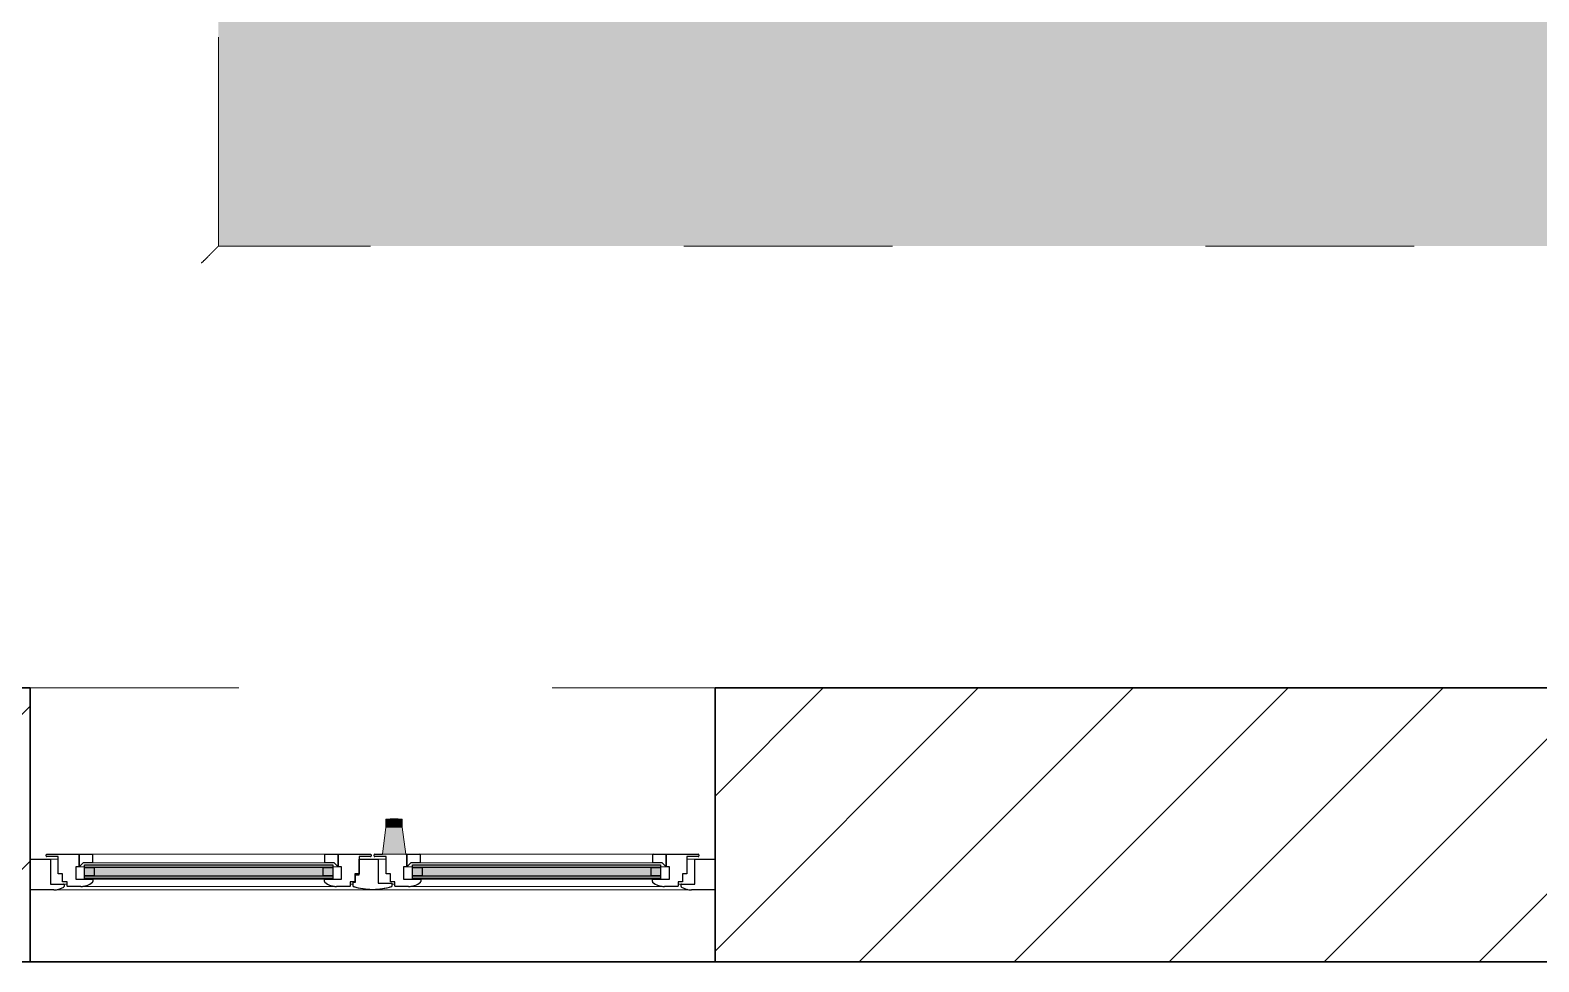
# Model space of a CAD drawing. Header units: millimetres. Extents: x 1680 to 166026, y 35966 to 91121.
# Drawn here: x 99579 to 101781, y 45499 to 46859 of the extents above; entities that cross this region are included whole.
import ezdxf

# ---------------------------------------------------------------- set-up
doc = ezdxf.new("R2010")
doc.units = ezdxf.units.MM
doc.linetypes.add('IMPORT-ACAD_ISO03W100', pattern=[762, 304.8, -457.2])
for name, color, linetype, lineweight in [('A-AREA-PATT', 32, 'Continuous', 18), ('A-GENM', 13, 'Continuous', 18), ('A-GLAZ', 151, 'Continuous', 18), ('A-WALL', 255, 'Continuous', 18), ('A-WALL-PATT', 111, 'Continuous', 50)]:
    doc.layers.add(name, color=color, linetype=linetype, lineweight=lineweight)

# ---------------------------------------------------------------- blocks, each defined once
blk = doc.blocks.new('Windows_Opening-Hinge_Strugal_S46_Two-Leaf_INT - 1000x2000-224621-mebel yerləşmə planı')
at = {"layer": 'A-GLAZ'}
for points in [[(42.5, -3.3), (43.3, -3.3), (43, 8.2), (19.5, 8.2), (19.9, -3.3), (42, -3.3)], [(27, 8.2), (27, 8.5), (26.2, 8.2)], [(18.6, -43), (48.4, -43), (42.5, -3.3), (19.9, -3.3), (18.8, -12), (17.7, -17.5), (14.4, -43), (18.1, -43)], [(-149.3, -74.5), (-72.2, -74.5), (-72.2, -62.5), (-406.5, -62.5), (-406.5, -74.5), (-163.5, -74.5)], [(72.2, -74.5), (406.5, -74.5), (406.5, -62.5), (72.2, -62.5)]]:
    blk.add_hatch(color=256, dxfattribs=at).paths.add_polyline_path(points, flags=0)
h = blk.add_hatch(color=256, dxfattribs=at)
h.paths.add_polyline_path([(-163.5, -78.5), (-58.2, -78.5), (-58.2, -74.5), (-420.5, -74.5), (-420.5, -78.5), (-406.5, -78.5)], flags=0)
h.paths.add_polyline_path([(-229.1, -62.5), (-58.2, -62.5), (-58.2, -58.5), (-420.5, -58.5), (-420.5, -62.5), (-306.7, -62.5)], flags=0)
h = blk.add_hatch(color=256, dxfattribs=at)
h.paths.add_polyline_path([(-58.2, -74.5), (-58.2, -62.5), (-72.2, -62.5), (-72.2, -74.5)], flags=0)
h.paths.add_polyline_path([(-406.5, -74.5), (-406.5, -62.5), (-420.5, -62.5), (-420.5, -74.5)], flags=0)
h = blk.add_hatch(color=256, dxfattribs=at)
h.paths.add_polyline_path([(420.5, -78.5), (420.5, -74.5), (58.2, -74.5), (58.2, -78.5), (406.5, -78.5)], flags=0)
h.paths.add_polyline_path([(406.5, -62.5), (420.5, -62.5), (420.5, -58.5), (58.2, -58.5), (58.2, -62.5), (314.3, -62.5)], flags=0)
h = blk.add_hatch(color=256, dxfattribs=at)
h.paths.add_polyline_path([(420.5, -74.5), (420.5, -62.5), (406.5, -62.5), (406.5, -74.5)], flags=0)
h.paths.add_polyline_path([(58.2, -74.5), (72.2, -74.5), (72.2, -62.5), (58.2, -62.5)], flags=0)
for p, q in [((19.5, 8.2), (19.5, -3.3)), ((27, 8.5), (25.6, 8.5)), ((25.6, 8.5), (26.9, 8.5)), ((26.2, 8.5), (25.6, 8.5)), ((27, 8.5), (26.2, 8.5)), ((26.9, 8.5), (26.9, 8.5)), ((37.3, 8.5), (27, 8.5)), ((43.3, -3.3), (43.3, 8.2)), ((14.4, -43), (19.5, -3.3)), ((43.3, -3.3), (48.4, -43)), ((-68.7, -43), (-410, -43)), ((48.4, -43), (14.4, -43)), ((410, -43), (68.7, -43)), ((-459, -50), (-470.5, -50)), ((-428.5, -61.2), (-420.5, -61.2)), ((-420.5, -61.2), (-428.5, -61.2)), ((-69.7, -55.5), (-409, -55.5)), ((-58.2, -61.2), (-50.2, -61.2)), ((-50.2, -61.2), (-58.2, -61.2)), ((19.7, -50), (8.2, -50)), ((58.2, -61.2), (50.2, -61.2)), ((58.2, -61.2), (50.2, -61.2)), ((409, -55.5), (69.7, -55.5)), ((428.5, -61.2), (420.5, -61.2)), ((428.5, -61.2), (420.5, -61.2)), ((470.5, -50), (459, -50)), ((-446, -86.5), (-451.5, -86.5)), ((-69.2, -79.5), (-409.5, -79.5)), ((-28.2, -86.5), (-32.7, -86.5)), ((32.7, -86.5), (28.2, -86.5)), ((409.5, -79.5), (69.2, -79.5)), ((451.5, -86.5), (446, -86.5)), ((-465.4, -95), (465.4, -95)), ((-426.1, -90), (-52.6, -90)), ((52.6, -90), (426.1, -90))]:
    blk.add_line(p, q, dxfattribs=at)
at = {"layer": 'A-GLAZ', "lineweight": 25}
for p, q in [((-476.5, -45.5), (-476.5, -44)), ((-475.5, -43), (-428.5, -43)), ((-428.5, -43), (-410, -43)), ((-428.5, -61.2), (-428.5, -43)), ((-428.5, -43), (-428.5, -61.2)), ((-409, -44), (-409, -55.5)), ((-69.7, -55.5), (-69.7, -44)), ((-68.7, -43), (-50.2, -43)), ((-50.2, -43), (-50.2, -61.2)), ((-50.2, -43), (-3.2, -43)), ((-50.2, -61.2), (-50.2, -43)), ((-2.2, -44), (-2.2, -45.5)), ((2.2, -45.5), (2.2, -44)), ((3.2, -43), (14.4, -43)), ((48.4, -43), (50.2, -43)), ((50.2, -61.2), (50.2, -43)), ((50.2, -43), (68.7, -43)), ((50.2, -43), (50.2, -61.2)), ((69.7, -44), (69.7, -55.5)), ((409, -55.5), (409, -44)), ((410, -43), (428.5, -43)), ((428.5, -43), (428.5, -61.2)), ((428.5, -43), (475.5, -43)), ((428.5, -61.2), (428.5, -43)), ((476.5, -44), (476.5, -45.5)), ((-500, -50), (-470.5, -50)), ((-459, -46.5), (-475.5, -46.5)), ((-470.5, -50), (-470.5, -86.5)), ((-459, -71.5), (-459, -46.5)), ((-433.5, -61.2), (-433.5, -79.5)), ((-428.5, -61.2), (-433.5, -61.2)), ((-422.8, -55.5), (-428.5, -61.2)), ((-409, -55.5), (-422.8, -55.5)), ((-420.5, -58.5), (-58.2, -58.5)), ((-420.5, -62.5), (-420.5, -58.5)), ((-58.2, -62.5), (-420.5, -62.5)), ((-420.5, -62.5), (-406.5, -62.5)), ((-420.5, -74.5), (-420.5, -62.5)), ((-406.5, -62.5), (-406.5, -74.5)), ((-72.2, -62.5), (-58.2, -62.5)), ((-72.2, -74.5), (-72.2, -62.5)), ((-55.9, -55.5), (-69.7, -55.5)), ((-58.2, -58.5), (-58.2, -62.5)), ((-58.2, -62.5), (-58.2, -74.5)), ((-50.2, -61.2), (-55.9, -55.5)), ((-45.2, -61.2), (-50.2, -61.2)), ((-45.2, -79.5), (-45.2, -61.2)), ((-19.7, -46.5), (-19.7, -71.5)), ((-3.2, -46.5), (-19.7, -46.5)), ((-19.7, -50), (8.2, -50)), ((-19.7, -73.1), (-19.7, -50)), ((19.7, -46.5), (3.2, -46.5)), ((8.2, -50), (8.2, -85.4)), ((19.7, -71.5), (19.7, -46.5)), ((45.2, -61.2), (45.2, -79.5)), ((50.2, -61.2), (45.2, -61.2)), ((55.9, -55.5), (50.2, -61.2)), ((69.7, -55.5), (55.9, -55.5)), ((58.2, -58.5), (420.5, -58.5)), ((58.2, -62.5), (58.2, -58.5)), ((420.5, -62.5), (58.2, -62.5)), ((58.2, -62.5), (72.2, -62.5)), ((58.2, -74.5), (58.2, -62.5)), ((72.2, -62.5), (72.2, -74.5)), ((406.5, -62.5), (420.5, -62.5)), ((406.5, -74.5), (406.5, -62.5)), ((422.8, -55.5), (409, -55.5)), ((420.5, -58.5), (420.5, -62.5)), ((420.5, -62.5), (420.5, -74.5)), ((428.5, -61.2), (422.8, -55.5)), ((433.5, -61.2), (428.5, -61.2)), ((433.5, -79.5), (433.5, -61.2)), ((459, -46.5), (459, -71.5)), ((475.5, -46.5), (459, -46.5)), ((470.5, -86.5), (470.5, -50)), ((470.5, -50), (500, -50)), ((-470.5, -86.5), (-451.5, -86.5)), ((-452.7, -71.5), (-459, -71.5)), ((-452.7, -83.4), (-452.7, -71.5)), ((-446, -83.4), (-452.7, -83.4)), ((-450.5, -87.5), (-450.5, -90)), ((-446, -89.4), (-446, -83.4)), ((-433.5, -79.5), (-409.5, -79.5)), ((-420.5, -74.5), (-58.2, -74.5)), ((-420.5, -78.5), (-420.5, -74.5)), ((-406.5, -74.5), (-420.5, -74.5)), ((-58.2, -78.5), (-420.5, -78.5)), ((-408.5, -80.5), (-408.5, -83)), ((-58.2, -74.5), (-72.2, -74.5)), ((-70.2, -83), (-70.2, -80.5)), ((-69.2, -79.5), (-45.2, -79.5)), ((-58.2, -74.5), (-58.2, -78.5)), ((-32.7, -83.4), (-32.7, -89.4)), ((-26, -83.4), (-32.7, -83.4)), ((-28.2, -83.7), (-25.1, -83.7)), ((-28.2, -90), (-28.2, -83.7)), ((-26, -71.5), (-26, -83.4)), ((-19.7, -71.5), (-26, -71.5)), ((-25.1, -73.1), (-19.7, -73.1)), ((-25.1, -83.7), (-25.1, -73.1)), ((8.2, -85.4), (28.2, -85.4)), ((26, -71.5), (19.7, -71.5)), ((26, -83.4), (26, -71.5)), ((32.7, -83.4), (26, -83.4)), ((28.2, -85.4), (28.2, -90)), ((32.7, -89.4), (32.7, -83.4)), ((45.2, -79.5), (69.2, -79.5)), ((58.2, -74.5), (420.5, -74.5)), ((58.2, -78.5), (58.2, -74.5)), ((72.2, -74.5), (58.2, -74.5)), ((420.5, -78.5), (58.2, -78.5)), ((70.2, -80.5), (70.2, -83)), ((420.5, -74.5), (406.5, -74.5)), ((408.5, -83), (408.5, -80.5)), ((409.5, -79.5), (433.5, -79.5)), ((420.5, -74.5), (420.5, -78.5)), ((446, -83.4), (446, -89.4)), ((452.7, -83.4), (446, -83.4)), ((450.5, -90), (450.5, -87.5)), ((451.5, -86.5), (470.5, -86.5)), ((452.7, -71.5), (452.7, -83.4)), ((459, -71.5), (452.7, -71.5)), ((-465.4, -95), (-500, -95)), ((-426.1, -90), (-445.4, -90)), ((-33.3, -90), (-52.6, -90)), ((52.6, -90), (33.3, -90)), ((445.4, -90), (426.1, -90)), ((500, -95), (465.4, -95))]:
    blk.add_line(p, q, dxfattribs=at)
at = {"layer": 'A-GLAZ', "flags": 128}
for points in [[(19.5, 8.2), (19.8, 8.2), (20.9, 8.2), (22.5, 8.2), (24.6, 8.2), (27.2, 8.2), (30, 8.2), (32.8, 8.2), (35.6, 8.2), (38.2, 8.2), (40.3, 8.2), (41.9, 8.2), (43, 8.2), (43.3, 8.2)], [(26.2, -3.3), (24.6, -3.3), (22.5, -3.3), (20.9, -3.3), (19.8, -3.3), (19.5, -3.3)], [(36.3, -3.3), (35.6, -3.3), (32.8, -3.3), (30, -3.3), (27.2, -3.3), (26.4, -3.3)], [(43.3, -3.3), (43, -3.3), (41.9, -3.3), (40.3, -3.3), (38.2, -3.3), (36.4, -3.3)]]:
    blk.add_lwpolyline(points, dxfattribs=at)
at = {"layer": 'A-GLAZ', "lineweight": 25}
for centre, radius, start, end in [((-475.5, -44), 1, 90, 180), ((-410, -44), 1.01, 360, 90), ((-68.7, -44), 1.01, 90, 180), ((-3.2, -44), 1, 0, 90), ((3.2, -44), 1, 90, 180), ((68.7, -44), 1.01, 0, 90), ((410, -44), 1.01, 90, 180), ((475.5, -44), 1, 360, 90), ((-475.5, -45.5), 1, 180, 270), ((-3.2, -45.5), 1, 270, 0), ((3.2, -45.5), 1, 180, 270), ((475.5, -45.5), 1, 270, 0), ((-451.5, -87.5), 1, 0, 90), ((-426.1, -63), 27, 270, 309.7151), ((-409.5, -80.5), 1, 0, 90), ((-409.5, -83), 1, 309.7151, 0), ((-69.2, -80.5), 1, 90, 180), ((-69.2, -83), 1, 180, 230.2849), ((-52.6, -63), 27, 230.2849, 270), ((52.6, -63), 27, 270, 309.7151), ((69.2, -80.5), 1, 0, 90), ((69.2, -83), 1, 309.7151, 0), ((409.5, -80.5), 1, 90, 180), ((409.5, -83), 1, 180, 230.2849), ((426.1, -63), 27, 230.2849, 270), ((451.5, -87.5), 1, 90, 180), ((-465.4, -68), 27, 270, 302.2042), ((-451.5, -90), 1, 302.2042, 0), ((-445.4, -89.4), 0.6, 180, 270), ((-33.3, -89.4), 0.6, 270, 0), ((0, 0.3), 94.6, 252.6495, 287.3505), ((33.3, -89.4), 0.6, 180, 270), ((445.4, -89.4), 0.6, 270, 0), ((451.5, -90), 1, 180, 237.7958), ((465.4, -68), 27, 237.7958, 270)]:
    blk.add_arc(centre, radius, start, end, dxfattribs=at)
at = {"layer": 'A-GLAZ'}
for points, knots in [([(-476, -43.1), (-476, -43.2), (-476.1, -43.2), (-476.3, -43.3), (-476.3, -43.4), (-476.4, -43.5)], [-0.6666667, -0.6666667, -0.6666667, -0.6666667, -0.5833333, -0.4583333, -0.3333333, -0.3333333, -0.3333333, -0.3333333]), ([(-409.1, -43.5), (-409.2, -43.4), (-409.3, -43.3), (-409.4, -43.2), (-409.5, -43.2), (-409.5, -43.1)], [-0.6666667, -0.6666667, -0.6666667, -0.6666667, -0.5, -0.4166667, -0.3333333, -0.3333333, -0.3333333, -0.3333333]), ([(-69.2, -43.1), (-69.2, -43.2), (-69.3, -43.2), (-69.4, -43.3), (-69.5, -43.4), (-69.6, -43.5)], [0.3333333, 0.3333333, 0.3333333, 0.3333333, 0.4166667, 0.5, 0.6666667, 0.6666667, 0.6666667, 0.6666667]), ([(-2.3, -43.5), (-2.4, -43.4), (-2.4, -43.3), (-2.6, -43.2), (-2.7, -43.2), (-2.7, -43.1)], [0.3333333, 0.3333333, 0.3333333, 0.3333333, 0.4583333, 0.5833333, 0.6666667, 0.6666667, 0.6666667, 0.6666667]), ([(2.7, -43.1), (2.7, -43.2), (2.6, -43.2), (2.5, -43.3), (2.4, -43.4), (2.3, -43.5)], [0.3333333, 0.3333333, 0.3333333, 0.3333333, 0.4166667, 0.5, 0.6666667, 0.6666667, 0.6666667, 0.6666667]), ([(69.6, -43.5), (69.5, -43.4), (69.5, -43.3), (69.3, -43.2), (69.2, -43.2), (69.2, -43.1)], [0.3333333, 0.3333333, 0.3333333, 0.3333333, 0.4583333, 0.5833333, 0.6666667, 0.6666667, 0.6666667, 0.6666667]), ([(409.5, -43.1), (409.5, -43.2), (409.4, -43.2), (409.2, -43.3), (409.2, -43.4), (409.1, -43.5)], [-0.6666667, -0.6666667, -0.6666667, -0.6666667, -0.5833333, -0.4583333, -0.3333333, -0.3333333, -0.3333333, -0.3333333]), ([(476.4, -43.5), (476.3, -43.4), (476.2, -43.3), (476.1, -43.2), (476, -43.2), (476, -43.1)], [-0.6666667, -0.6666667, -0.6666667, -0.6666667, -0.5, -0.4166667, -0.3333333, -0.3333333, -0.3333333, -0.3333333]), ([(-476.4, -46), (-476.3, -46.1), (-476.2, -46.2), (-476.1, -46.3), (-476, -46.3), (-476, -46.4)], [-0.6666667, -0.6666667, -0.6666667, -0.6666667, -0.5, -0.4166667, -0.3333333, -0.3333333, -0.3333333, -0.3333333]), ([(-2.7, -46.4), (-2.7, -46.3), (-2.6, -46.3), (-2.5, -46.2), (-2.4, -46.1), (-2.3, -46)], [0.3333333, 0.3333333, 0.3333333, 0.3333333, 0.4166667, 0.5, 0.6666667, 0.6666667, 0.6666667, 0.6666667]), ([(2.3, -46), (2.4, -46.1), (2.4, -46.2), (2.6, -46.3), (2.7, -46.3), (2.7, -46.4)], [0.3333333, 0.3333333, 0.3333333, 0.3333333, 0.4583333, 0.5833333, 0.6666667, 0.6666667, 0.6666667, 0.6666667]), ([(476, -46.4), (476, -46.3), (476.1, -46.3), (476.3, -46.2), (476.3, -46.1), (476.4, -46)], [-0.6666667, -0.6666667, -0.6666667, -0.6666667, -0.5833333, -0.4583333, -0.3333333, -0.3333333, -0.3333333, -0.3333333]), ([(-450.6, -87), (-450.7, -86.9), (-450.7, -86.8), (-450.9, -86.7), (-451, -86.7), (-451, -86.6)], [0.3333333, 0.3333333, 0.3333333, 0.3333333, 0.4583333, 0.5833333, 0.6666667, 0.6666667, 0.6666667, 0.6666667]), ([(-416, -88), (-415.3, -87.8), (-412.8, -86.6), (-410.5, -85.1), (-408.9, -83.8)], [-0.4449404, -0.4449404, -0.4449404, -0.4449404, -0.3333333, 0, 0, 0, 0]), ([(-408.6, -80), (-408.7, -79.9), (-408.8, -79.8), (-408.9, -79.7), (-409, -79.7), (-409, -79.6)], [-0.6666667, -0.6666667, -0.6666667, -0.6666667, -0.5, -0.4166667, -0.3333333, -0.3333333, -0.3333333, -0.3333333]), ([(-69.7, -79.6), (-69.7, -79.7), (-69.8, -79.7), (-69.9, -79.8), (-70, -79.9), (-70.1, -80)], [0.3333333, 0.3333333, 0.3333333, 0.3333333, 0.4166667, 0.5, 0.6666667, 0.6666667, 0.6666667, 0.6666667]), ([(-69.8, -83.8), (-68.2, -85.1), (-65.9, -86.6), (-63.4, -87.8), (-62.7, -88)], [0, 0, 0, 0, 0.3333333, 0.4449404, 0.4449404, 0.4449404, 0.4449404]), ([(62.7, -88), (63.4, -87.8), (65.9, -86.6), (68.2, -85.1), (69.8, -83.8)], [0.5550596, 0.5550596, 0.5550596, 0.5550596, 0.6666667, 1, 1, 1, 1]), ([(70.1, -80), (70, -79.9), (70, -79.8), (69.8, -79.7), (69.7, -79.7), (69.7, -79.6)], [0.3333333, 0.3333333, 0.3333333, 0.3333333, 0.4583333, 0.5833333, 0.6666667, 0.6666667, 0.6666667, 0.6666667]), ([(409, -79.6), (409, -79.7), (408.9, -79.7), (408.7, -79.8), (408.7, -79.9), (408.6, -80)], [-0.6666667, -0.6666667, -0.6666667, -0.6666667, -0.5833333, -0.4583333, -0.3333333, -0.3333333, -0.3333333, -0.3333333]), ([(408.9, -83.8), (410.5, -85.1), (412.8, -86.6), (415.3, -87.8), (416, -88)], [-1, -1, -1, -1, -0.6666667, -0.5550596, -0.5550596, -0.5550596, -0.5550596]), ([(451, -86.6), (451, -86.7), (450.9, -86.7), (450.7, -86.8), (450.7, -86.9), (450.6, -87)], [-0.6666667, -0.6666667, -0.6666667, -0.6666667, -0.5833333, -0.4583333, -0.3333333, -0.3333333, -0.3333333, -0.3333333]), ([(-465.4, -95), (-463.7, -95), (-461.4, -94.8), (-459.2, -94.3), (-458.7, -94.2)], [0, 0, 0, 0, 0.3333333, 0.4447702, 0.4447702, 0.4447702, 0.4447702]), ([(-457.1, -93.7), (-456.5, -93.5), (-454.4, -92.8), (-452.4, -91.7), (-451, -90.8)], [0.5552298, 0.5552298, 0.5552298, 0.5552298, 0.6666667, 1, 1, 1, 1]), ([(-426.1, -90), (-424, -90), (-421.3, -89.7), (-418.6, -88.9), (-417.9, -88.7)], [-1, -1, -1, -1, -0.6666667, -0.5550596, -0.5550596, -0.5550596, -0.5550596]), ([(-60.8, -88.7), (-60.1, -88.9), (-57.4, -89.7), (-54.7, -90), (-52.6, -90)], [0.5550596, 0.5550596, 0.5550596, 0.5550596, 0.6666667, 1, 1, 1, 1]), ([(-28.2, -90), (-28, -90.1), (-27.5, -90.2), (-26.9, -90.4), (-26.6, -90.5), (-26.3, -90.6), (-25.9, -90.7), (-25.6, -90.8), (-25.3, -90.8)], [0, 0, 0, 0, 0.25, 0.5, 0.5625, 0.625, 0.75, 1, 1, 1, 1]), ([(-25.3, -90.8), (-23.8, -91.3), (-21.4, -91.9), (-18.5, -92.5), (-16.8, -92.8), (-15.6, -93), (-14.3, -93.2), (-12.7, -93.5), (-10.5, -93.7), (-8.4, -93.9), (-6.7, -94.1), (-5.4, -94.2), (-4, -94.2), (-2.6, -94.3), (-1.6, -94.3), (-1, -94.3)], [0, 0, 0, 0, 0.1, 0.15, 0.175, 0.2, 0.225, 0.25, 0.3, 0.35, 0.375, 0.4, 0.425, 0.45, 0.4810315, 0.4810315, 0.4810315, 0.4810315]), ([(1, -94.3), (1.6, -94.3), (2.6, -94.3), (4.1, -94.2), (5.4, -94.2), (6.7, -94.1), (8.4, -93.9), (10.6, -93.7), (12.7, -93.5), (14.3, -93.2), (15.6, -93), (16.8, -92.8), (18.5, -92.5), (21.3, -91.9), (23.8, -91.3), (25.3, -90.8)], [0.5183949, 0.5183949, 0.5183949, 0.5183949, 0.55, 0.575, 0.6, 0.625, 0.65, 0.7, 0.75, 0.775, 0.8, 0.825, 0.85, 0.9, 1, 1, 1, 1]), ([(25.3, -90.8), (25.6, -90.8), (25.9, -90.7), (26.3, -90.6), (26.6, -90.5), (26.9, -90.4), (27.5, -90.2), (28, -90.1), (28.2, -90)], [0, 0, 0, 0, 0.25, 0.375, 0.4375, 0.5, 0.75, 1, 1, 1, 1]), ([(52.6, -90), (54.7, -90), (57.4, -89.7), (60.1, -88.9), (60.8, -88.7)], [0, 0, 0, 0, 0.3333333, 0.4449404, 0.4449404, 0.4449404, 0.4449404]), ([(417.9, -88.7), (418.6, -88.9), (421.3, -89.7), (424, -90), (426.1, -90)], [-0.4449404, -0.4449404, -0.4449404, -0.4449404, -0.3333333, 0, 0, 0, 0]), ([(451, -90.8), (452.4, -91.7), (454.4, -92.8), (456.5, -93.5), (457.1, -93.7)], [-1, -1, -1, -1, -0.6666667, -0.5552298, -0.5552298, -0.5552298, -0.5552298]), ([(458.7, -94.2), (459.2, -94.3), (461.4, -94.8), (463.7, -95), (465.4, -95)], [-0.4447702, -0.4447702, -0.4447702, -0.4447702, -0.3333333, 0, 0, 0, 0])]:
    blk.add_open_spline(points, degree=3, knots=knots, dxfattribs=at)
blk = doc.blocks.new('Generic Models 13 - Generic Models 1-333860-mebel yerləşmə planı')
at = {"layer": 'A-GENM', "color": 253, "linetype": 'IMPORT-ACAD_ISO03W100'}
for p, q in [((29929.5, -13344.8), (29929.5, -11569.8)), ((33199.5, -13344.8), (29929.5, -13344.8)), ((29654.5, -13989.8), (30654.5, -13989.8))]:
    blk.add_line(p, q, dxfattribs=at)
blk.add_open_spline([(29904.5, -13369.8), (29906.7, -13367.6), (29910, -13364.4), (29914.1, -13360.2), (29916.6, -13357.8), (29918.4, -13355.9), (29920.2, -13354.1), (29921.8, -13352.5), (29923.3, -13351), (29924.7, -13349.6), (29926.2, -13348.1), (29927.7, -13346.7), (29929.1, -13345.2), (29929.5, -13344.8), (29929.5, -13344.8)], degree=3, knots=[0, 0, 0, 0, 0.0833333, 0.125, 0.1666667, 0.1875, 0.2083333, 0.25, 0.2708333, 0.2916667, 0.3333333, 0.375, 0.4166667, 0.5, 0.5, 0.5, 0.5], dxfattribs=at)

msp = doc.modelspace()

# ---------------------------------------------------------------- hatches: boundary and pattern name
at = {"layer": 'A-AREA-PATT'}
h = msp.add_hatch(color=254, dxfattribs=at)
h.paths.add_polyline_path([(101939.2, 45979.1), (101938.4, 45980.1), (101938.4, 45979.6), (101939.1, 45979.2)], flags=0)
h.paths.add_polyline_path([(101939.5, 45984.4), (101939.1, 45984.9), (101938.4, 45986.3), (101939.1, 45984.9)], flags=0)
h.paths.add_polyline_path([(102677.5, 45984.4), (102678.9, 45986.2), (102678, 45984.9), (102677.5, 45984.4)], flags=0)
h.paths.add_polyline_path([(102684.2, 45987.8), (102684.4, 45989.8), (102683.6, 45989.2), (102684.2, 45988)], flags=0)
h.paths.add_polyline_path([(101932.8, 45987.8), (101933.7, 45989.6), (101932.7, 45989.8), (101932.9, 45989.6)], flags=0)
h.paths.add_polyline_path([(102308.5, 45998.6), (102320.9, 46003.7), (102325.8, 46016.7), (102320.6, 46028.6), (102307.9, 46033.3), (102296.2, 46028.4), (102291, 46016.1), (102296.7, 46003.5), (102306.7, 45999.3)], flags=0)
h.paths.add_polyline_path([(102061, 46002.6), (102070.6, 46006.5), (102074.3, 46016.7), (102070.1, 46025.8), (102061, 46029.6), (102051.5, 46025.6), (102047.8, 46015.4), (102052, 46006.3), (102059.7, 46003.1)], flags=0)
h.paths.add_polyline_path([(102617.2, 46009.1), (102620, 46009.1), (102624, 46016.1), (102620, 46023), (102612, 46023), (102608, 46016.1), (102612, 46009.1), (102616, 46009.1)], flags=0)
h.paths.add_polyline_path([(102001, 46009.1), (102005, 46009.1), (102009, 46016.1), (102004.4, 46023), (101997, 46023), (101993, 46016.1), (101997.7, 46009.1), (101999.9, 46009.1)], flags=0)
h.paths.add_polyline_path([(102513.3, 46054.1), (102514, 46054.7), (102513.3, 46054.5)], flags=0)
h.paths.add_polyline_path([(102473, 46051.8), (102468.8, 46052.8), (102513.3, 46052.8), (102515.6, 46052.7), (102516.3, 46053), (102516, 46053.8), (102514.6, 46053.4), (102513.3, 46053.4), (102468.8, 46053.9), (102468.4, 46053.9), (102467.5, 46053.4), (102465.8, 46053.4), (102465.8, 46053), (102467.5, 46052.8), (102473, 46051.8)], flags=0)
h.paths.add_polyline_path([(102468.8, 46054.1), (102468.8, 46054.7), (102466.5, 46054.4)], flags=0)
h.paths.add_polyline_path([(102626.3, 46078.5), (102628.9, 46079.1), (102631.3, 46080.4), (102633.1, 46082.6), (102634, 46085.1), (102633.4, 46083.8), (102632.3, 46081.4), (102630.2, 46079.6), (102626.3, 46078.6)], flags=0)
h.paths.add_polyline_path([(102261.3, 46078.5), (102264.8, 46079.5), (102266.3, 46080.4), (102268.1, 46082.6), (102269, 46085.1), (102268.4, 46083.8), (102267.3, 46081.4), (102264.8, 46079.5), (102261.3, 46078.6)], flags=0)
h.paths.add_polyline_path([(102355.8, 46078.6), (102353.1, 46079.1), (102350.1, 46081.1), (102349.3, 46082.5), (102350.8, 46080.5), (102353.1, 46079.1), (102354.5, 46078.7)], flags=0)
h.paths.add_polyline_path([(101990.8, 46078.6), (101988.1, 46079.1), (101985.6, 46080.6), (101984.3, 46082.5), (101985.8, 46080.5), (101988.1, 46079.1), (101989.5, 46078.7)], flags=0)
h.paths.add_polyline_path([(102181, 46109.7), (102181, 46109.7), (102172.8, 46109.7)], flags=0)
h.paths.add_polyline_path([(102546, 46109.7), (102546, 46109.7), (102537.8, 46109.7)], flags=0)
h.paths.add_polyline_path([(102436, 46113.2), (102436, 46114.3), (102435.3, 46114.3)], flags=0)
h.paths.add_polyline_path([(102491, 46130.2), (102502.7, 46130.8), (102520.7, 46139.5), (102533.9, 46156.2), (102538.5, 46176.6), (102533.5, 46197.5), (102520.6, 46213.7), (102500.9, 46222.8), (102480.5, 46222.8), (102461.4, 46213.6), (102448.2, 46196.9), (102443.5, 46176.6), (102448.6, 46155.6), (102461.5, 46139.4), (102480.5, 46130.3), (102490.9, 46130.2)], flags=0)
h.paths.add_polyline_path([(102126, 46130.2), (102137.7, 46130.8), (102155.7, 46139.5), (102168.9, 46156.2), (102173.5, 46176.6), (102168.5, 46197.5), (102155.6, 46213.7), (102135.9, 46222.8), (102115.5, 46222.8), (102096.4, 46213.6), (102083.2, 46196.9), (102078.5, 46176.6), (102083.6, 46155.6), (102096.5, 46139.4), (102115.5, 46130.3), (102125.9, 46130.2)], flags=0)
h.paths.add_polyline_path([(102424.2, 46205.2), (102424.2, 46231.6), (102424.2, 46231.4)], flags=0)
h.paths.add_polyline_path([(102059.2, 46206), (102059.2, 46231.6), (102059.2, 46231.4)], flags=0)
h.paths.add_polyline_path([(102558, 46223), (102557.9, 46231.5), (102558, 46231.4)], flags=0)
h.paths.add_polyline_path([(102193, 46223), (102192.9, 46231.5), (102193, 46231.4)], flags=0)
h.paths.add_polyline_path([(102550.6, 46242.5), (102546, 46243.4), (102546, 46243.4), (102549, 46242.8)], flags=0)
h.paths.add_polyline_path([(102185.6, 46242.5), (102181, 46243.4), (102181, 46243.4), (102184, 46242.8)], flags=0)
h.paths.add_polyline_path([(102634.2, 46397.2), (102633.7, 46399.9), (102632.3, 46402.2), (102630.2, 46404), (102627.7, 46404.9), (102629, 46404.6), (102631.5, 46403.1), (102633.1, 46401.1), (102634.2, 46397.2)], flags=0)
h.paths.add_polyline_path([(102269.2, 46397.2), (102268.7, 46399.9), (102267.3, 46402.2), (102265.2, 46404), (102262.7, 46404.9), (102264, 46404.6), (102266.5, 46403.1), (102268.1, 46401.1), (102269.2, 46397.2)], flags=0)
h.paths.add_polyline_path([(101982.9, 46397.2), (101984.8, 46402.2), (101986.9, 46404), (101985.7, 46403.2), (101984, 46401.1), (101983, 46398.6), (101982.9, 46397.2)], flags=0)
h.paths.add_polyline_path([(102348.4, 46399), (102349.8, 46402.2), (102351.9, 46404), (102350.7, 46403.2), (102349, 46401.1), (102348.4, 46399.9)], flags=0)
h.paths.add_polyline_path([(102684.9, 46447.8), (102684.2, 46448.7), (102684.4, 46448.3)], flags=0)
h.paths.add_polyline_path([(101932.2, 46447.8), (101932.9, 46448.5), (101932.7, 46448.3)], flags=0)
h.paths.add_polyline_path([(102679.5, 46449.7), (102678.9, 46452), (102679, 46450.8), (102679.3, 46450.1)], flags=0)
h.paths.add_polyline_path([(101933.9, 46453.7), (101934.6, 46453.9), (101934.2, 46454.2), (101933.9, 46453.7)], flags=0)
h.paths.add_polyline_path([(101937.3, 46457.9), (101938.7, 46458), (101938.7, 46458.6), (101937.3, 46457.9)], flags=0)
h.paths.add_polyline_path([(99853.5, 46544.1), (103123.5, 46544.1), (103123.5, 48319.1), (99853.5, 48319.1), (99853.5, 47159.1)], flags=0)
at = {"layer": 'A-WALL-PATT', "lineweight": 18}
h = msp.add_hatch(dxfattribs=at)
h.set_pattern_fill('FP_1', color=256, style=0, pattern_type=2)
h.set_pattern_definition([(45, (69924.02, 59888.87), (-113.1371, 113.1371), [])])
h.paths.add_polyline_path([(104168.5, 45499.1), (104168.5, 45899.1), (102828.5, 45899.1), (102828.5, 45499.1), (103768.5, 45499.1)], flags=0)
h.paths.add_polyline_path([(101572.4, 45499.1), (101828.5, 45499.1), (101828.5, 45899.1), (100578.5, 45899.1), (100578.5, 45499.1), (101263.2, 45499.1)], flags=0)
h.paths.add_polyline_path([(99578.5, 45499.1), (99578.5, 45899.1), (98608.5, 45899.1), (98608.5, 45499.1), (99408.2, 45499.1)], flags=0)
h.paths.add_polyline_path([(96508.5, 45499.1), (97908.5, 45499.1), (97908.5, 45899.1), (96508.5, 45899.1)], flags=0)

# ---------------------------------------------------------------- linework, layer by layer
at = {"layer": 'A-WALL', "lineweight": 30}
for p, q in [((99578.5, 45899.1), (99208.5, 45899.1)), ((99578.5, 45499.1), (99578.5, 45899.1)), ((101828.5, 45899.1), (100578.5, 45899.1)), ((100578.5, 45899.1), (100578.5, 45499.1)), ((98608.5, 45499.1), (99578.5, 45499.1)), ((100578.5, 45499.1), (99578.5, 45499.1)), ((100578.5, 45499.1), (101828.5, 45499.1))]:
    msp.add_line(p, q, dxfattribs=at)

# ---------------------------------------------------------------- block references
at = {"layer": 'A-GENM', "color": 253, "linetype": 'IMPORT-ACAD_ISO03W100'}
msp.add_blockref('Generic Models 13 - Generic Models 1-333860-mebel yerləşmə planı', (69924, 59888.9), dxfattribs=at)
at = {"layer": 'A-GLAZ'}
msp.add_blockref('Windows_Opening-Hinge_Strugal_S46_Two-Leaf_INT - 1000x2000-224621-mebel yerləşmə planı', (100078.5, 45699.1), dxfattribs=at)

doc.saveas('drawing.dxf')
